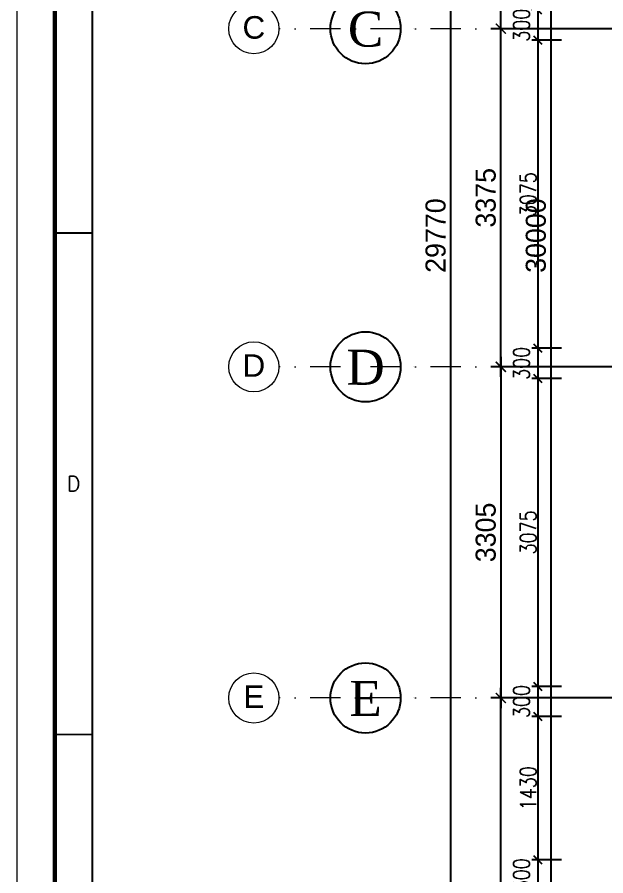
# Model space of a CAD drawing. Header units: millimetres. Extents: x 423806 to 486881, y 1786979 to 1831529.
# Drawn here: x 425306 to 431178, y 1802838 to 1811408 of the extents above; entities that cross this region are included whole.
import ezdxf
from ezdxf.enums import TextEntityAlignment as Align

# ---------------------------------------------------------------- set-up
doc = ezdxf.new("R2010")
doc.units = ezdxf.units.MM
doc.header["$LTSCALE"] = 150
doc.header["$PDSIZE"] = 0.01
doc.linetypes.add('DASHDOT', pattern=[1, 0.5, -0.25, 0, -0.25])
doc.linetypes.add('DASHDOTX2', pattern=[2, 1, -0.5, 0, -0.5])
doc.layers.get('0').update_dxf_attribs({"lineweight": 13})
for name, color, linetype in [('AD-DIM', 7, 'Continuous'), ('AD-GRID', 251, 'DASHDOTX2'), ('AD-GRID TEXT&CIRCLE', 1, 'Continuous')]:
    doc.layers.add(name, color=color, linetype=linetype)
for name, color, linetype, lineweight in [('DIM', 7, 'Continuous', 13), ('GRID', 8, 'DASHDOT', 9), ('TEXT', 7, 'Continuous', 13), ('Title', 7, 'Continuous', 20)]:
    doc.layers.add(name, color=color, linetype=linetype, lineweight=lineweight)
doc.styles.add('240122--R0_INST_ FLOOR PLANS XREF$0$Scale M 200', font='times.ttf', dxfattribs={"height": 200})
doc.styles.add('Arial', font='arial.ttf')
doc.styles.add('ncc', font='calibri.ttf', dxfattribs={"height": 2})
doc.styles.add('RS', font='romans.shx', dxfattribs={"width": 0.8})
doc.dimstyles.new('D100', dxfattribs={"dimtxt": 160, "dimasz": 80, "dimexe": 60, "dimexo": 50, "dimgap": 15, "dimtad": 1, "dimdec": 0, "dimzin": 0, "dimdsep": 46, "dimtxsty": 'RS', "dimblk": 'OBLIQUE', "dimcen": 1, "dimclrd": 33, "dimclre": 33, "dimclrt": 7, "dimadec": 0, "dimazin": 0, "dimtfac": 1, "dimtdec": 0, "dimtmove": 2, "dimatfit": 3, "dimfxl": 125, "dimtolj": 1, "dimtzin": 0, "dimarcsym": 1})
doc.dimstyles.new('Scale 100', dxfattribs={"dimtxt": 200, "dimasz": 100, "dimexe": 100, "dimexo": 100, "dimgap": 50, "dimtad": 1, "dimdec": 0, "dimrnd": 5, "dimzin": 0, "dimdsep": 46, "dimtxsty": 'Standard', "dimblk": 'ARCHTICK', "dimcen": 0, "dimdle": 100, "dimclrd": 252, "dimclre": 252, "dimclrt": 256, "dimadec": 0, "dimazin": 0, "dimtfac": 1, "dimtdec": 0, "dimtofl": 0, "dimtmove": 1, "dimatfit": 3, "dimfxl": 0.18, "dimtolj": 1, "dimtzin": 0, "dimarcsym": 0})

# ---------------------------------------------------------------- blocks, each defined once
blk = doc.blocks.new('_Oblique')
at = {"color": 0, "linetype": 'ByBlock', "lineweight": -2}
blk.add_line((-0.5, -0.5), (0.5, 0.5), dxfattribs=at)
blk = doc.blocks.new('*D89')
at = {"layer": 'Defpoints', "color": 0, "transparency": 16777216}
for p in [(430785, 1811477.9), (430499.4, 1811177.9), (430785, 1811177.9)]:
    blk.add_point(p, dxfattribs=at)
at = {"layer": 'DIM', "color": 33, "lineweight": -2, "transparency": 16777216}
for p, q in [((430735, 1811477.9), (430439.4, 1811477.9)), ((430499.4, 1811477.9), (430499.4, 1811177.9)), ((430735, 1811177.9), (430439.4, 1811177.9))]:
    blk.add_line(p, q, dxfattribs=at)
at = {"layer": 'DIM', "color": 33, "lineweight": -2, "transparency": 16777216, "xscale": 80, "yscale": 80, "zscale": 80}
for p, rotation in [((430499.4, 1811477.9), 90), ((430499.4, 1811177.9), 270)]:
    blk.add_blockref('_Oblique', p, dxfattribs=dict(at, rotation=rotation))
at = {"layer": 'DIM', "color": 7, "transparency": 16777216, "insert": (430336.9, 1811327.9), "char_height": 160, "attachment_point": 5, "rotation": 90, "style": 'RS'}
blk.add_mtext('\\A1;300', dxfattribs=at)
blk = doc.blocks.new('*D90')
at = {"layer": 'Defpoints', "color": 0, "transparency": 16777216}
for p in [(430785, 1811177.9), (430499.4, 1808102.9), (430785, 1808102.9)]:
    blk.add_point(p, dxfattribs=at)
at = {"layer": 'DIM', "color": 33, "lineweight": -2, "transparency": 16777216}
for p, q in [((430735, 1811177.9), (430439.4, 1811177.9)), ((430499.4, 1811177.9), (430499.4, 1808102.9)), ((430735, 1808102.9), (430439.4, 1808102.9))]:
    blk.add_line(p, q, dxfattribs=at)
at = {"layer": 'DIM', "color": 33, "lineweight": -2, "transparency": 16777216, "xscale": 80, "yscale": 80, "zscale": 80}
for p, rotation in [((430499.4, 1811177.9), 90), ((430499.4, 1808102.9), 270)]:
    blk.add_blockref('_Oblique', p, dxfattribs=dict(at, rotation=rotation))
at = {"layer": 'DIM', "color": 7, "transparency": 16777216, "insert": (430404.4, 1809640.4), "char_height": 160, "attachment_point": 5, "rotation": 90, "style": 'RS'}
blk.add_mtext('\\A1;3075', dxfattribs=at)
blk = doc.blocks.new('*D91')
at = {"layer": 'Defpoints', "color": 0, "transparency": 16777216}
for p in [(430785, 1808102.9), (430499.4, 1807802.9), (430785, 1807802.9)]:
    blk.add_point(p, dxfattribs=at)
at = {"layer": 'DIM', "color": 33, "lineweight": -2, "transparency": 16777216}
for p, q in [((430735, 1808102.9), (430439.4, 1808102.9)), ((430499.4, 1808102.9), (430499.4, 1807802.9)), ((430735, 1807802.9), (430439.4, 1807802.9))]:
    blk.add_line(p, q, dxfattribs=at)
at = {"layer": 'DIM', "color": 33, "lineweight": -2, "transparency": 16777216, "xscale": 80, "yscale": 80, "zscale": 80}
for p, rotation in [((430499.4, 1808102.9), 90), ((430499.4, 1807802.9), 270)]:
    blk.add_blockref('_Oblique', p, dxfattribs=dict(at, rotation=rotation))
at = {"layer": 'DIM', "color": 7, "transparency": 16777216, "insert": (430336.9, 1807952.9), "char_height": 160, "attachment_point": 5, "rotation": 90, "style": 'RS'}
blk.add_mtext('\\A1;300', dxfattribs=at)
blk = doc.blocks.new('*D92')
at = {"layer": 'Defpoints', "color": 0, "transparency": 16777216}
for p in [(430785, 1807802.9), (430499.4, 1804727.9), (430785, 1804727.9)]:
    blk.add_point(p, dxfattribs=at)
at = {"layer": 'DIM', "color": 33, "lineweight": -2, "transparency": 16777216}
for p, q in [((430735, 1807802.9), (430439.4, 1807802.9)), ((430499.4, 1807802.9), (430499.4, 1804727.9)), ((430735, 1804727.9), (430439.4, 1804727.9))]:
    blk.add_line(p, q, dxfattribs=at)
at = {"layer": 'DIM', "color": 33, "lineweight": -2, "transparency": 16777216, "xscale": 80, "yscale": 80, "zscale": 80}
for p, rotation in [((430499.4, 1807802.9), 90), ((430499.4, 1804727.9), 270)]:
    blk.add_blockref('_Oblique', p, dxfattribs=dict(at, rotation=rotation))
at = {"layer": 'DIM', "color": 7, "transparency": 16777216, "insert": (430404.4, 1806265.4), "char_height": 160, "attachment_point": 5, "rotation": 90, "style": 'RS'}
blk.add_mtext('\\A1;3075', dxfattribs=at)
blk = doc.blocks.new('*D93')
at = {"layer": 'Defpoints', "color": 0, "transparency": 16777216}
for p in [(430785, 1804727.9), (430499.4, 1804427.9), (430785, 1804427.9)]:
    blk.add_point(p, dxfattribs=at)
at = {"layer": 'DIM', "color": 33, "lineweight": -2, "transparency": 16777216}
for p, q in [((430735, 1804727.9), (430439.4, 1804727.9)), ((430499.4, 1804727.9), (430499.4, 1804427.9)), ((430735, 1804427.9), (430439.4, 1804427.9))]:
    blk.add_line(p, q, dxfattribs=at)
at = {"layer": 'DIM', "color": 33, "lineweight": -2, "transparency": 16777216, "xscale": 80, "yscale": 80, "zscale": 80}
for p, rotation in [((430499.4, 1804727.9), 90), ((430499.4, 1804427.9), 270)]:
    blk.add_blockref('_Oblique', p, dxfattribs=dict(at, rotation=rotation))
at = {"layer": 'DIM', "color": 7, "transparency": 16777216, "insert": (430336.9, 1804577.9), "char_height": 160, "attachment_point": 5, "rotation": 90, "style": 'RS'}
blk.add_mtext('\\A1;300', dxfattribs=at)
blk = doc.blocks.new('*D94')
at = {"layer": 'Defpoints', "color": 0, "transparency": 16777216}
for p in [(430785, 1804427.9), (430499.4, 1802997.9), (430785, 1802997.9)]:
    blk.add_point(p, dxfattribs=at)
at = {"layer": 'DIM', "color": 33, "lineweight": -2, "transparency": 16777216}
for p, q in [((430735, 1804427.9), (430439.4, 1804427.9)), ((430499.4, 1804427.9), (430499.4, 1802997.9)), ((430735, 1802997.9), (430439.4, 1802997.9))]:
    blk.add_line(p, q, dxfattribs=at)
at = {"layer": 'DIM', "color": 33, "lineweight": -2, "transparency": 16777216, "xscale": 80, "yscale": 80, "zscale": 80}
for p, rotation in [((430499.4, 1804427.9), 90), ((430499.4, 1802997.9), 270)]:
    blk.add_blockref('_Oblique', p, dxfattribs=dict(at, rotation=rotation))
at = {"layer": 'DIM', "color": 7, "transparency": 16777216, "insert": (430404.4, 1803712.9), "char_height": 160, "attachment_point": 5, "rotation": 90, "style": 'RS'}
blk.add_mtext('\\A1;1430', dxfattribs=at)
blk = doc.blocks.new('*D95')
at = {"layer": 'Defpoints', "color": 0, "transparency": 16777216}
for p in [(430785, 1802997.9), (430499.4, 1802697.9), (430785, 1802697.9)]:
    blk.add_point(p, dxfattribs=at)
at = {"layer": 'DIM', "color": 33, "lineweight": -2, "transparency": 16777216}
for p, q in [((430735, 1802997.9), (430439.4, 1802997.9)), ((430499.4, 1802997.9), (430499.4, 1802697.9)), ((430735, 1802697.9), (430439.4, 1802697.9))]:
    blk.add_line(p, q, dxfattribs=at)
at = {"layer": 'DIM', "color": 33, "lineweight": -2, "transparency": 16777216, "xscale": 80, "yscale": 80, "zscale": 80}
for p, rotation in [((430499.4, 1802997.9), 90), ((430499.4, 1802697.9), 270)]:
    blk.add_blockref('_Oblique', p, dxfattribs=dict(at, rotation=rotation))
at = {"layer": 'DIM', "color": 7, "transparency": 16777216, "insert": (430336.9, 1802847.9), "char_height": 160, "attachment_point": 5, "rotation": 90, "style": 'RS'}
blk.add_mtext('\\A1;300', dxfattribs=at)
blk = doc.blocks.new('A$Ce04e376f')
at = {"layer": 'GRID', "ltscale": 4}
for p, q in [((0, -12935), (-4213.8, -12935)), ((0, -16310), (-4213.8, -16310)), ((0, -19615), (-4213.8, -19615))]:
    blk.add_line(p, q, dxfattribs=at)
at = {"layer": 'TEXT', "color": 1}
for centre in [(-4463.8, -12935), (-4463.8, -16310), (-4463.8, -19615)]:
    blk.add_circle(centre, 250, dxfattribs=at)
at = {"layer": 'TEXT', "style": 'Arial'}
for s, p in [('C', (-4463.8, -12922.1)), ('D', (-4463.8, -16297.1)), ('E', (-4463.8, -19602.1))]:
    blk.add_text(s, height=225, dxfattribs=at).set_placement(p, align=Align.MIDDLE_CENTER)
blk = doc.blocks.new('ADCL(P43)-AP-A1-L')
at = {"layer": 'Title', "color": 8}
blk.add_lwpolyline([(20, 574), (821, 574), (821, 20), (20, 20)], close=True, dxfattribs=at)
at = {"layer": 'Title', "color": 5, "const_width": 0.6}
blk.add_lwpolyline([(25, 569), (816, 569), (816, 25), (25, 25)], close=True, dxfattribs=at)
at = {"layer": 'Title', "color": 1, "const_width": 0.3}
blk.add_lwpolyline([(30, 564), (811, 564), (811, 30), (30, 30)], close=True, dxfattribs=at)
at = {"layer": 'Title', "color": 8, "const_width": 0.25}
for points in [[(25, 297), (30, 297)], [(25, 230.25), (30, 230.25)]]:
    blk.add_lwpolyline(points, dxfattribs=at)
at = {"layer": 'TEXT', "style": 'RS'}
blk.add_text('D', height=2, dxfattribs=at).set_placement((27.5, 263.62), align=Align.MIDDLE)
at = {"layer": 'Title', "style": 'ncc'}
for tag, height, p in [('TITLE-1', 3.25, (752.76, 65.74)), ('TITLE-2', 3.25, (752.76, 59.74)), ('TITLE-3', 3.25, (752.76, 53.74)), ('REV', 2.5, (800.69, 43.17))]:
    blk.add_attdef(tag, text='', height=height, dxfattribs=at).set_placement(p, align=Align.MIDDLE)
for tag, height, p in [('DSGN-DT', 2, (662.54, 63.84)), ('DSGN', 2, (681.8, 63.84)), ('DRAW-DT', 2, (662.54, 58.05)), ('DRAW', 2, (681.8, 58.05)), ('CHKD-DT', 2, (662.54, 52.09)), ('CHKD', 2, (681.8, 52.09)), ('APPD-DT', 2, (662.54, 46.07)), ('APPD', 2, (681.8, 46.07)), ('DRG-1', 2.75, (715.1, 42.96)), ('SCALE', 2, (706.44, 32.92)), ('SHEET', 2, (799.41, 32.92))]:
    blk.add_attdef(tag, text='', height=height, dxfattribs=at).set_placement(p, align=Align.MIDDLE_LEFT)
blk = doc.blocks.new('_ArchTick')
at = {"color": 0, "linetype": 'ByBlock', "const_width": 0.15}
blk.add_lwpolyline([(-0.5, -0.5), (0.5, 0.5)], dxfattribs=at)
blk = doc.blocks.new('*D351')
at = {"layer": 'AD-DIM', "color": 252, "lineweight": -2, "transparency": 16777216}
for p, q in [((430631.131, 1824327.902), (430631.131, 1794127.902)), ((432031.131, 1824227.902), (430531.131, 1824227.902)), ((432031.131, 1794227.902), (430531.131, 1794227.902))]:
    blk.add_line(p, q, dxfattribs=at)
at = {"layer": 'Defpoints', "color": 0, "transparency": 16777216}
for p in [(432131.131, 1824227.902), (430631.131, 1794227.902), (432131.131, 1794227.902)]:
    blk.add_point(p, dxfattribs=at)
at = {"layer": 'AD-DIM', "color": 252, "lineweight": -2, "transparency": 16777216, "xscale": 100, "yscale": 100, "zscale": 100}
for p, rotation in [((430631.131, 1824227.902), 90), ((430631.131, 1794227.902), 270)]:
    blk.add_blockref('_ArchTick', p, dxfattribs=dict(at, rotation=rotation))
at = {"layer": 'AD-DIM', "transparency": 16777216, "insert": (430481.131, 1809227.902), "char_height": 200, "attachment_point": 5, "rotation": 90}
blk.add_mtext('\\A1;30000', dxfattribs=at)
blk = doc.blocks.new('*D352')
at = {"layer": 'AD-DIM', "color": 252, "lineweight": -2, "transparency": 16777216}
for p, q in [((429631.1, 1794242.9), (429631.1, 1824212.9)), ((429896.6, 1824112.9), (429531.1, 1824112.9)), ((429896.6, 1794342.9), (429531.1, 1794342.9))]:
    blk.add_line(p, q, dxfattribs=at)
at = {"layer": 'Defpoints', "color": 0, "transparency": 16777216}
for p in [(429631.1, 1824112.9), (429996.6, 1824112.9), (429996.6, 1794342.9)]:
    blk.add_point(p, dxfattribs=at)
at = {"layer": 'AD-DIM', "color": 252, "lineweight": -2, "transparency": 16777216, "xscale": 100, "yscale": 100, "zscale": 100}
for p, rotation in [((429631.1, 1824112.9), 90), ((429631.1, 1794342.9), 270)]:
    blk.add_blockref('_ArchTick', p, dxfattribs=dict(at, rotation=rotation))
at = {"layer": 'AD-DIM', "transparency": 16777216, "insert": (429481.1, 1809227.9), "char_height": 200, "attachment_point": 5, "rotation": 90}
blk.add_mtext('\\A1;29770', dxfattribs=at)
blk = doc.blocks.new('*D353')
at = {"layer": 'AD-DIM', "color": 252, "lineweight": -2, "transparency": 16777216}
for p, q in [((430131.1, 1794242.9), (430131.1, 1804712.9)), ((430396.6, 1804612.9), (430031.1, 1804612.9)), ((430396.6, 1794342.9), (430031.1, 1794342.9))]:
    blk.add_line(p, q, dxfattribs=at)
at = {"layer": 'Defpoints', "color": 0, "transparency": 16777216}
for p in [(430131.1, 1804612.9), (430496.6, 1804612.9), (430496.6, 1794342.9)]:
    blk.add_point(p, dxfattribs=at)
at = {"layer": 'AD-DIM', "color": 252, "lineweight": -2, "transparency": 16777216, "xscale": 100, "yscale": 100, "zscale": 100}
for p, rotation in [((430131.1, 1804612.9), 90), ((430131.1, 1794342.9), 270)]:
    blk.add_blockref('_ArchTick', p, dxfattribs=dict(at, rotation=rotation))
at = {"layer": 'AD-DIM', "transparency": 16777216, "insert": (429981.1, 1799477.9), "char_height": 200, "attachment_point": 5, "rotation": 90}
blk.add_mtext('\\A1;10270', dxfattribs=at)
blk = doc.blocks.new('*D354')
at = {"layer": 'AD-DIM', "color": 252, "lineweight": -2, "transparency": 16777216}
for p, q in [((430131.1, 1807817.9), (430131.1, 1811392.9)), ((430396.6, 1811292.9), (430031.1, 1811292.9)), ((430396.6, 1807917.9), (430031.1, 1807917.9))]:
    blk.add_line(p, q, dxfattribs=at)
at = {"layer": 'Defpoints', "color": 0, "transparency": 16777216}
for p in [(430131.1, 1811292.9), (430496.6, 1811292.9), (430496.6, 1807917.9)]:
    blk.add_point(p, dxfattribs=at)
at = {"layer": 'AD-DIM', "color": 252, "lineweight": -2, "transparency": 16777216, "xscale": 100, "yscale": 100, "zscale": 100}
for p, rotation in [((430131.1, 1811292.9), 90), ((430131.1, 1807917.9), 270)]:
    blk.add_blockref('_ArchTick', p, dxfattribs=dict(at, rotation=rotation))
at = {"layer": 'AD-DIM', "transparency": 16777216, "insert": (429981.1, 1809605.4), "char_height": 200, "attachment_point": 5, "rotation": 90}
blk.add_mtext('\\A1;3375', dxfattribs=at)
blk = doc.blocks.new('*D355')
at = {"layer": 'AD-DIM', "color": 252, "lineweight": -2, "transparency": 16777216}
for p, q in [((430131.1, 1811192.9), (430131.1, 1817712.9)), ((430396.6, 1817612.9), (430031.1, 1817612.9)), ((430396.6, 1811292.9), (430031.1, 1811292.9))]:
    blk.add_line(p, q, dxfattribs=at)
at = {"layer": 'Defpoints', "color": 0, "transparency": 16777216}
for p in [(430131.1, 1817612.9), (430496.6, 1817612.9), (430496.6, 1811292.9)]:
    blk.add_point(p, dxfattribs=at)
at = {"layer": 'AD-DIM', "color": 252, "lineweight": -2, "transparency": 16777216, "xscale": 100, "yscale": 100, "zscale": 100}
for p, rotation in [((430131.1, 1817612.9), 90), ((430131.1, 1811292.9), 270)]:
    blk.add_blockref('_ArchTick', p, dxfattribs=dict(at, rotation=rotation))
at = {"layer": 'AD-DIM', "transparency": 16777216, "insert": (429981.1, 1814452.9), "char_height": 200, "attachment_point": 5, "rotation": 90}
blk.add_mtext('\\A1;6320', dxfattribs=at)
blk = doc.blocks.new('*D357')
at = {"layer": 'AD-DIM', "color": 252, "lineweight": -2, "transparency": 16777216}
for p, q in [((430131.1, 1808017.9), (430131.1, 1804512.9)), ((430396.6, 1807917.9), (430031.1, 1807917.9)), ((430396.6, 1804612.9), (430031.1, 1804612.9))]:
    blk.add_line(p, q, dxfattribs=at)
at = {"layer": 'Defpoints', "color": 0, "transparency": 16777216}
for p in [(430496.6, 1807917.9), (430131.1, 1804612.9), (430496.6, 1804612.9)]:
    blk.add_point(p, dxfattribs=at)
at = {"layer": 'AD-DIM', "color": 252, "lineweight": -2, "transparency": 16777216, "xscale": 100, "yscale": 100, "zscale": 100}
for p, rotation in [((430131.1, 1807917.9), 90), ((430131.1, 1804612.9), 270)]:
    blk.add_blockref('_ArchTick', p, dxfattribs=dict(at, rotation=rotation))
at = {"layer": 'AD-DIM', "transparency": 16777216, "insert": (429981.1, 1806265.4), "char_height": 200, "attachment_point": 5, "rotation": 90}
blk.add_mtext('\\A1;3305', dxfattribs=at)

msp = doc.modelspace()

# ---------------------------------------------------------------- linework, layer by layer
at = {"layer": 'AD-GRID', "lineweight": 25, "ltscale": 15}
for p, q in [((455131.3, 1811292.9), (429131.1, 1811292.9)), ((455131.3, 1807917.9), (429131.1, 1807917.9)), ((455131.3, 1804612.9), (429131.1, 1804612.9))]:
    msp.add_line(p, q, dxfattribs=at)
at = {"layer": 'AD-GRID TEXT&CIRCLE', "transparency": 33554687}
for centre in [(428781.1, 1811292.9), (428781.1, 1807917.9), (428781.1, 1804612.9)]:
    msp.add_circle(centre, 350, dxfattribs=at)

# ---------------------------------------------------------------- block references
at = {"layer": 'GRID', "ltscale": 4}
msp.add_blockref('A$Ce04e376f', (432131.1, 1824227.9), dxfattribs=at)
at = {"layer": 'Title', "linetype": 'ByBlock', "xscale": 75, "yscale": 75, "zscale": 75}
msp.add_blockref('ADCL(P43)-AP-A1-L', (423806.2, 1786979.4), dxfattribs=at)

# ---------------------------------------------------------------- texts
at = {"layer": 'AD-GRID TEXT&CIRCLE', "transparency": 33554687, "char_height": 350, "width": 386.938, "attachment_point": 1, "style": '240122--R0_INST_ FLOOR PLANS XREF$0$Scale M 200'}
for s, insert in [('\\A1;\\pxqc;C', (428588.4, 1811463.8)), ('\\A1;\\pxqc;D', (428588.4, 1808088.8)), ('\\A1;\\pxqc;E', (428588.4, 1804783.8))]:
    msp.add_mtext(s, dxfattribs=dict(at, insert=insert))

# ---------------------------------------------------------------- dimensions: what is measured, and where the dimension line sits
at = {"layer": 'AD-DIM'}
for base, p1, p2, picture, middle in [((430631.1, 1794227.9), (432131.1, 1824227.9), (432131.1, 1794227.9), '*D351', (430481.1, 1809227.9)), ((429631.1, 1824112.9), (429996.6, 1794342.9), (429996.6, 1824112.9), '*D352', (429481.1, 1809227.9)), ((430131.1, 1817612.9), (430496.6, 1811292.9), (430496.6, 1817612.9), '*D355', (429981.1, 1814452.9)), ((430131.1, 1811292.9), (430496.6, 1807917.9), (430496.6, 1811292.9), '*D354', (429981.1, 1809605.4)), ((430131.1, 1804612.9), (430496.6, 1807917.9), (430496.6, 1804612.9), '*D357', (429981.1, 1806265.4)), ((430131.1, 1804612.9), (430496.6, 1794342.9), (430496.6, 1804612.9), '*D353', (429981.1, 1799477.9))]:
    dim = msp.add_linear_dim(base=base, p1=p1, p2=p2, angle=90, dimstyle='Scale 100', dxfattribs=at)
    dim.commit()
    dim.dimension.update_dxf_attribs({"geometry": picture, "text_midpoint": middle})
at = {"layer": 'DIM'}
for base, p1, p2, picture, middle in [((430499.4, 1811177.9), (430785, 1811477.9), (430785, 1811177.9), '*D89', (430336.9, 1811327.9)), ((430499.4, 1808102.9), (430785, 1811177.9), (430785, 1808102.9), '*D90', (430404.4, 1809640.4)), ((430499.4, 1807802.9), (430785, 1808102.9), (430785, 1807802.9), '*D91', (430336.9, 1807952.9)), ((430499.4, 1804727.9), (430785, 1807802.9), (430785, 1804727.9), '*D92', (430404.4, 1806265.4)), ((430499.4, 1804427.9), (430785, 1804727.9), (430785, 1804427.9), '*D93', (430336.9, 1804577.9)), ((430499.4, 1802997.9), (430785, 1804427.9), (430785, 1802997.9), '*D94', (430404.4, 1803712.9)), ((430499.4, 1802697.9), (430785, 1802997.9), (430785, 1802697.9), '*D95', (430336.9, 1802847.9))]:
    dim = msp.add_linear_dim(base=base, p1=p1, p2=p2, angle=90, dimstyle='D100', dxfattribs=at)
    dim.commit()
    dim.dimension.update_dxf_attribs({"geometry": picture, "text_midpoint": middle})

doc.saveas('drawing.dxf')
